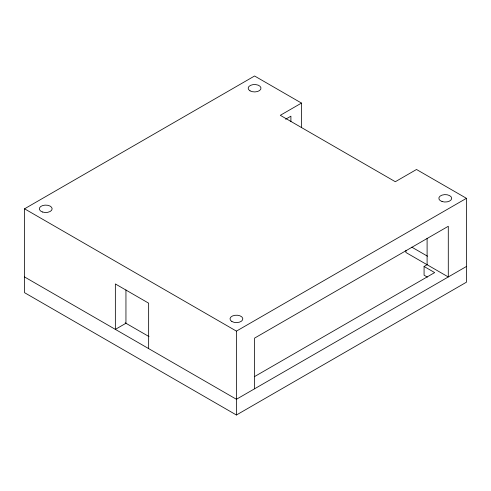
<?xml version="1.0" encoding="UTF-8"?>
<svg xmlns="http://www.w3.org/2000/svg" width="491" height="491" viewBox="0 0 491 491"><rect width="100%" height="100%" fill="white"/><g stroke="black" fill="none" stroke-linecap="round" stroke-linejoin="round"><path stroke-width="0.74" d="M301.492 103.079L280.306 115.311L395.323 181.719L416.509 169.487L466.45 198.321L466.45 282.196L236.423 415.005L24.55 292.679L24.55 208.804L254.577 75.995L301.492 103.079L301.492 127.586M285.602 119.245L290.899 116.189L290.899 121.541M24.55 208.804L236.423 331.124L466.45 198.321M427.385 277.12L424.077 275.205L424.077 266.472L427.385 264.557M254.307 376.72L434.67 272.585L424.077 266.472M466.45 266.472L236.423 399.275L24.55 276.955M411.796 247.151L427.483 256.204M125.187 322.826L149.025 336.587M427.102 238.252L427.102 264.723M405.916 250.306L405.916 252.491L448.289 276.955L448.289 226.277L254.577 338.115L254.577 388.792M236.423 331.124L236.423 415.005M148.644 348.598L148.644 303.168L115.354 283.945L115.354 329.381L125.948 323.262L125.948 289.942M250.042 90.847A6.42 3.707 0 0 0 260.782 89.19A6.42 3.707 0 0 0 252.92 84.648A6.42 3.707 0 0 0 250.042 90.847M42.527 212.014A6.42 3.707 0 0 0 52.156 208.804A6.42 3.707 0 0 0 42.527 205.594A6.42 3.707 0 0 0 42.527 212.014M231.881 321.513A6.42 3.707 0 0 0 242.622 319.85A6.42 3.707 0 0 0 234.759 315.314A6.42 3.707 0 0 0 231.881 321.513M442.053 201.531A6.42 3.707 0 0 0 451.683 198.321A6.42 3.707 0 0 0 442.053 195.105A6.42 3.707 0 0 0 442.053 201.531"/></g></svg>
